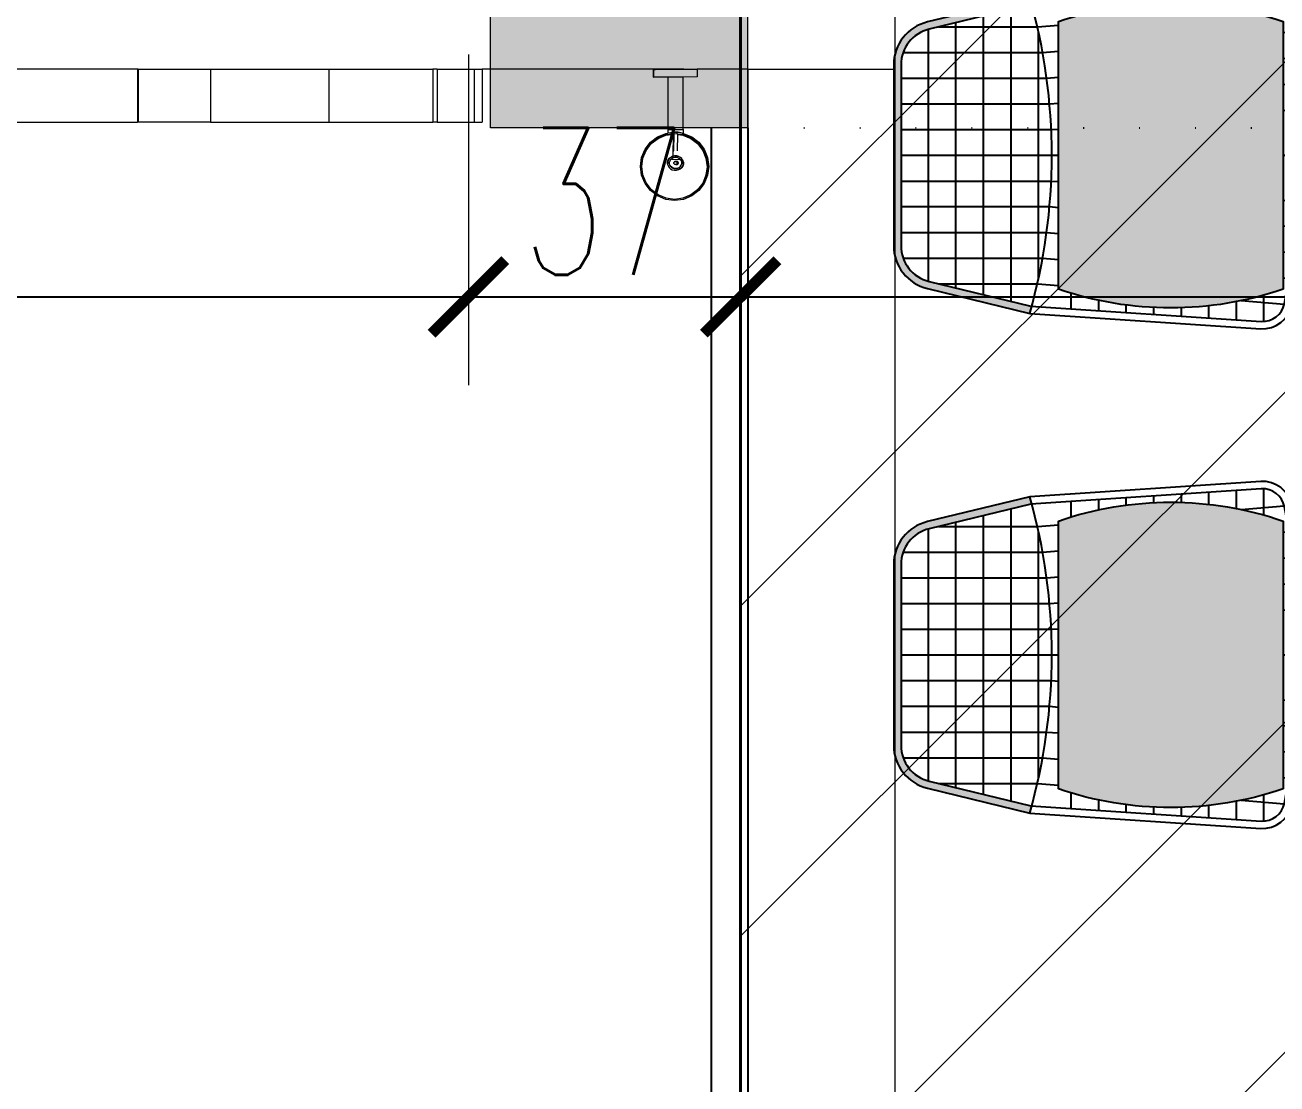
# Model space of a CAD drawing. Header units: millimetres. Extents: x 567392 to 582402, y 4512800 to 4518063.
# Drawn here: x 575556.3 to 575726.6, y 4513136.5 to 4513280.5 of the extents above; entities that cross this region are included whole.
import ezdxf

# ---------------------------------------------------------------- set-up
doc = ezdxf.new("R2010")
doc.units = ezdxf.units.MM
doc.linetypes.add('DOT', pattern=[0.25, 0, -0.25])
for name, color, linetype, lineweight in [('A-STRC-01', 2, 'Continuous', 40), ('a_8', 8, 'Continuous', 0), ('duvar', 7, 'Continuous', 35), ('estofado', 7, 'Continuous', 25), ('PENCERE', 140, 'Continuous', 25), ('tefriş', 251, 'Continuous', 13)]:
    doc.layers.add(name, color=color, linetype=linetype, lineweight=lineweight)
doc.layers.add('a_dim', color=1, linetype='Continuous')
doc.styles.add('OLCU', font='SIMPLEX.shx', dxfattribs={"width": 0.65})
doc.dimstyles.new('OLCU-İC', dxfattribs={"dimtxt": 20, "dimasz": 10, "dimexe": 12, "dimexo": 10, "dimgap": 3, "dimtad": 1, "dimdec": 0, "dimdsep": 46, "dimtxsty": 'OLCU', "dimblk": 'ARCHTICK', "dimcen": 2, "dimdle": 8, "dimclrd": 73, "dimclre": 1, "dimclrt": 1, "dimadec": 0, "dimazin": 0, "dimtfac": 1, "dimtdec": 0, "dimtix": 1, "dimtmove": 2, "dimatfit": 3, "dimldrblk": 'DOT', "dimfxl": 100, "dimfxlon": 1, "dimtvp": 1, "dimtolj": 1, "dimlwd": -1, "dimlwe": 0, "dimarcsym": 0})

# ---------------------------------------------------------------- blocks, each defined once
blk = doc.blocks.new('A$C4A613EE6')
for p, q in [((12420, 500), (12300, 500)), ((12420, 300), (12420, 500)), ((16239.9, 500), (12420, 500)), ((12420, 300), (13849.3, 300)), ((12420, 300), (12420, 230.8)), ((12519.4, 233.2), (12529, 240.5)), ((12520.6, 232), (12529.8, 239.1)), ((12520.8, 231.9), (12530.1, 239)), ((12521.3, 231.4), (12530.5, 238.5)), ((12529, 240.5), (12540.2, 245.2)), ((12529.8, 239.1), (12540.7, 243.6)), ((12530.1, 239), (12540.9, 243.4)), ((12530.5, 238.5), (12541.2, 242.9)), ((12540.2, 245.2), (12552.3, 246.8)), ((12540.7, 243.6), (12552.3, 245.1)), ((12540.9, 243.4), (12552.4, 245)), ((12541.2, 242.9), (12552.7, 244.4)), ((12552.3, 246.8), (12564.3, 245.2)), ((12552.3, 245.1), (12563.9, 243.6)), ((12552.4, 245), (12564, 243.4)), ((12552.7, 244.4), (12564.2, 242.9)), ((12563.9, 243.6), (12574.7, 239.1)), ((12564, 243.4), (12574.7, 239)), ((12564.2, 242.9), (12575, 238.5)), ((12564.3, 245.2), (12575.5, 240.5)), ((12574.7, 239.1), (12583.9, 232)), ((12574.7, 239), (12584, 231.9)), ((12575, 238.5), (12584.2, 231.4)), ((12575.5, 240.5), (12585.1, 233.2)), ((12420, 230.8), (12430.5, 230.8)), ((12420, 228.3), (12420, 230.8)), ((12420, 228.3), (12420, 228.3)), ((12420.5, 174.2), (12420, 228.3)), ((12420, 213), (12420, 228.3)), ((12430.5, 230.8), (12430.7, 209.8)), ((12507.4, 212.3), (12512, 223.5)), ((12509, 211.9), (12513.4, 222.7)), ((12509.3, 211.9), (12513.7, 222.6)), ((12509.8, 211.5), (12514.2, 222.2)), ((12512, 223.5), (12519.4, 233.2)), ((12513.4, 222.7), (12520.6, 232)), ((12513.7, 222.6), (12520.8, 231.9)), ((12514.2, 222.2), (12521.3, 231.4)), ((12583.9, 232), (12591.1, 222.7)), ((12584, 231.9), (12591.1, 222.6)), ((12584.2, 231.4), (12591.2, 222.2)), ((12585.1, 233.2), (12592.5, 223.5)), ((12591.1, 222.7), (12591.1, 222.6)), ((12591.1, 222.6), (12595.5, 211.9)), ((12591.2, 222.2), (12595.6, 211.7)), ((12592.5, 223.5), (12592.5, 223.5)), ((12592.5, 223.5), (12597.1, 212.3)), ((12420.3, 173.9), (12420, 213)), ((12420, 213), (12420, -61.6)), ((12430.7, 209.8), (12430.9, 209.8)), ((12430.7, 209.8), (12430.7, 209.7)), ((12430.7, 209.7), (12430.9, 209.7)), ((12430.7, 209.7), (12430.7, 207.2)), ((12430.7, 207.2), (12430.9, 207.2)), ((12430.7, 207.2), (12430.7, 207.1)), ((12430.7, 207.1), (12430.9, 207.1)), ((12430.7, 207.1), (12430.8, 195.6)), ((12502.3, 211.9), (12430.9, 211.9)), ((12430.9, 211.9), (12430.9, 209.8)), ((12430.9, 209.8), (12430.9, 209.7)), ((12430.9, 209.7), (12430.9, 207.2)), ((12430.9, 207.2), (12430.9, 207.1)), ((12430.9, 207.1), (12430.9, 195.6)), ((12502.3, 191.1), (12502.3, 211.9)), ((12502.3, 211.9), (12507.3, 211.9)), ((12505.9, 205.1), (12505.8, 203.3)), ((12506.2, 206.8), (12505.9, 205.1)), ((12506.2, 204.5), (12506.1, 203)), ((12506.6, 208.6), (12506.2, 206.8)), ((12506.2, 204.9), (12506.2, 204.5)), ((12506.2, 204.5), (12506.4, 204.5)), ((12506.3, 204.2), (12506.4, 204.5)), ((12507.1, 210.4), (12506.4, 204.5)), ((12507.1, 210.3), (12506.6, 208.6)), ((12507.1, 210.4), (12507.3, 211.9)), ((12507.1, 210.4), (12507.1, 210.3)), ((12507.3, 211.9), (12507.4, 212.3)), ((12507.4, 200.3), (12508, 204.4)), ((12508, 204.4), (12509, 211.9)), ((12508, 204.4), (12508.3, 204.4)), ((12508.3, 204.4), (12508.3, 204.6)), ((12508.3, 204.2), (12508.3, 204.4)), ((12508.3, 204.4), (12508.9, 204.4)), ((12508.4, 204.9), (12509.3, 211.9)), ((12508.8, 204.2), (12508.9, 204.4)), ((12508.9, 204.9), (12509.8, 211.5)), ((12508.9, 204.4), (12508.9, 204.6)), ((12508.9, 204.4), (12531, 204)), ((12538.6, 205), (12538.2, 203.1)), ((12538.7, 205.8), (12538.3, 203.7)), ((12538.5, 204.4), (12538.6, 205)), ((12538.8, 205.8), (12538.6, 205)), ((12540, 208.2), (12538.7, 205.8)), ((12540.1, 208.3), (12538.8, 205.8)), ((12541.7, 210.2), (12540, 208.2)), ((12541.8, 210.2), (12540.1, 208.3)), ((12540.7, 204.9), (12540.2, 202.8)), ((12541.4, 206.3), (12540.7, 204.9)), ((12541.7, 206.9), (12541.4, 206.3)), ((12541.5, 206.3), (12541.4, 206.3)), ((12541.5, 206.3), (12541.8, 206.9)), ((12543.3, 206.3), (12541.5, 206.3)), ((12541.8, 210.2), (12541.7, 210.2)), ((12543.1, 208.4), (12541.7, 206.9)), ((12543.9, 211.6), (12541.8, 210.2)), ((12541.8, 206.9), (12543.3, 208.5)), ((12544.7, 209.4), (12543.1, 208.4)), ((12543.3, 206.3), (12543.1, 196.4)), ((12543.3, 208.5), (12545.1, 209.5)), ((12544, 211.6), (12543.9, 211.6)), ((12546.4, 212.3), (12544, 211.6)), ((12545.1, 209.5), (12544.7, 209.4)), ((12544.8, 209.5), (12544.7, 209.4)), ((12546.5, 210), (12544.8, 209.5)), ((12545.1, 209.5), (12546.5, 210)), ((12546.1, 204.6), (12545.8, 204.1)), ((12545.8, 204), (12546.1, 204.5)), ((12546.5, 205), (12546.1, 204.6)), ((12546.1, 204.5), (12546.4, 204.9)), ((12546.7, 212.3), (12546.4, 212.3)), ((12546.4, 204.9), (12546.9, 205.2)), ((12546.7, 204.6), (12546.4, 204.3)), ((12546.7, 204.6), (12546.4, 204.3)), ((12546.4, 204.2), (12546.7, 204.5)), ((12546.5, 210), (12546.5, 210)), ((12546.6, 210), (12546.5, 210)), ((12547, 209.9), (12546.5, 210)), ((12546.5, 210), (12546.7, 210)), ((12546.9, 205.3), (12546.5, 205)), ((12546.7, 210.1), (12546.6, 210)), ((12546.7, 210), (12546.6, 210)), ((12546.7, 212.3), (12546.9, 212.4)), ((12548.9, 212.3), (12546.7, 212.3)), ((12546.9, 210), (12546.7, 210.1)), ((12547.1, 210), (12546.7, 210)), ((12546.7, 210), (12546.9, 210)), ((12547.1, 204.9), (12546.7, 204.6)), ((12547.1, 204.8), (12546.7, 204.6)), ((12546.7, 204.5), (12547.1, 204.7)), ((12546.9, 212.4), (12549.4, 212.3)), ((12548.7, 210), (12546.9, 210)), ((12547.4, 205.5), (12546.9, 205.3)), ((12546.9, 205.2), (12547.4, 205.3)), ((12547, 209.9), (12547.1, 210)), ((12548.5, 209.9), (12547, 209.9)), ((12547.1, 210), (12548.6, 210)), ((12547.5, 205), (12547.1, 204.8)), ((12547.1, 204.8), (12547.1, 204.9)), ((12547.1, 204.7), (12547.5, 204.8)), ((12548, 205.5), (12547.4, 205.5)), ((12547.4, 205.3), (12547.9, 205.3)), ((12547.9, 205), (12547.5, 204.9)), ((12547.5, 204.9), (12547.5, 205)), ((12547.5, 204.8), (12547.9, 204.8)), ((12547.9, 205.3), (12548.4, 205.1)), ((12547.9, 204.9), (12547.9, 205)), ((12548.3, 204.8), (12547.9, 204.9)), ((12547.9, 204.8), (12548.3, 204.7)), ((12548.5, 205.3), (12548, 205.5)), ((12548.4, 204.7), (12548.3, 204.8)), ((12548.3, 204.8), (12548.3, 204.8)), ((12548.3, 204.7), (12548.4, 204.6)), ((12548.4, 205.1), (12548.9, 204.8)), ((12548.4, 204.6), (12548.6, 204.4)), ((12550.4, 209.3), (12548.5, 209.9)), ((12548.9, 205), (12548.5, 205.3)), ((12550.5, 209.4), (12548.6, 210)), ((12548.6, 210), (12548.9, 210)), ((12548.6, 204.4), (12548.9, 204.1)), ((12548.9, 210), (12548.7, 210)), ((12551.4, 211.5), (12548.9, 212.3)), ((12550.6, 209.4), (12548.9, 210)), ((12549.3, 204.6), (12548.9, 205)), ((12548.9, 204.8), (12549.3, 204.4)), ((12549.5, 204.1), (12549.3, 204.6)), ((12549.3, 204.4), (12549.5, 203.9)), ((12549.4, 212.3), (12551.8, 211.5)), ((12552.2, 208.2), (12550.4, 209.3)), ((12552.3, 208.2), (12550.5, 209.4)), ((12552.4, 208.3), (12550.6, 209.4)), ((12553.6, 210), (12551.4, 211.5)), ((12551.8, 211.5), (12553.9, 210.1)), ((12553.6, 206.6), (12552.2, 208.2)), ((12553.7, 206.6), (12552.3, 208.2)), ((12553.8, 206.7), (12552.4, 208.3)), ((12555.4, 208), (12553.6, 210)), ((12554.6, 204.6), (12553.6, 206.6)), ((12554.7, 204.7), (12553.7, 206.6)), ((12554.8, 204.7), (12553.8, 206.7)), ((12554, 210), (12553.9, 210.1)), ((12554, 210), (12554, 210)), ((12554, 210), (12555.6, 208.1)), ((12555.2, 202.4), (12554.6, 204.6)), ((12555.2, 202.6), (12554.7, 204.7)), ((12554.8, 204.7), (12555.2, 202.6)), ((12555.2, 203), (12554.8, 204.7)), ((12556.7, 205.5), (12555.4, 208)), ((12555.6, 208.1), (12556.7, 205.6)), ((12555.7, 208), (12555.6, 208.1)), ((12555.7, 208), (12556.8, 205.5)), ((12556.7, 205.6), (12557, 204.3)), ((12557, 204.3), (12556.7, 205.5)), ((12556.8, 205.5), (12557.3, 203)), ((12595.5, 211.9), (12595.6, 211.7)), ((12595.6, 211.7), (12597.1, 200.3)), ((12597.1, 212.3), (12597.1, 212.3)), ((12597.1, 212.3), (12598.7, 200.3)), ((12430.8, 195.6), (12430.9, 195.6)), ((12430.8, 195.6), (12430.8, 195.5)), ((12430.8, 195.5), (12430.9, 195.5)), ((12430.8, 195.5), (12430.8, 193.4)), ((12430.8, 193.4), (12430.9, 193.4)), ((12430.8, 193.4), (12430.8, 193.3)), ((12430.8, 193.3), (12430.9, 193.3)), ((12430.8, 193.3), (12431, 172.1)), ((12430.9, 195.6), (12430.9, 195.5)), ((12430.9, 195.5), (12430.9, 193.4)), ((12430.9, 193.4), (12430.9, 193.3)), ((12430.9, 193.3), (12430.9, 191.1)), ((12430.9, 191.1), (12502.3, 191.1)), ((12502.3, 191.1), (12507, 191.1)), ((12505.8, 203.3), (12505.7, 201.5)), ((12505.7, 201.5), (12505.8, 199.7)), ((12505.8, 200.3), (12506.1, 202.7)), ((12506.6, 194.6), (12505.8, 200.3)), ((12505.8, 199.7), (12505.9, 198)), ((12505.9, 198), (12506.2, 196.2)), ((12506.1, 203), (12506.3, 204.2)), ((12506.1, 202.7), (12506.1, 203)), ((12506.2, 196.2), (12506.6, 194.6)), ((12506.6, 194.6), (12507, 191.1)), ((12507.4, 188.3), (12507, 191.1)), ((12507.6, 199.4), (12507.4, 200.3)), ((12512, 177.1), (12507.4, 188.3)), ((12507.6, 199.4), (12507.9, 199.4)), ((12507.6, 198.9), (12507.6, 199.4)), ((12507.9, 198.9), (12507.6, 198.9)), ((12509, 188.7), (12507.6, 198.9)), ((12507.9, 199.4), (12507.9, 199.5)), ((12507.9, 199.4), (12508.4, 199.4)), ((12507.9, 198.9), (12507.9, 199.4)), ((12509.3, 188.7), (12507.9, 198.9)), ((12508.4, 198.9), (12507.9, 198.9)), ((12508.4, 199.4), (12508.4, 199.5)), ((12508.4, 199.4), (12530.9, 199)), ((12508.4, 198.9), (12508.4, 199.4)), ((12509.8, 188.5), (12508.4, 198.9)), ((12538.3, 198.4), (12508.4, 198.9)), ((12513.4, 177.9), (12509, 188.7)), ((12513.7, 178), (12509.3, 188.7)), ((12514.2, 177.8), (12509.8, 188.5)), ((12530.9, 199), (12530.9, 199.1)), ((12531, 203.8), (12531, 204)), ((12538.3, 203.7), (12538.1, 203.1)), ((12538.1, 203.1), (12538.1, 200.2)), ((12538.1, 200.2), (12538.6, 198.4)), ((12538.2, 203.1), (12538.2, 200.3)), ((12538.2, 200.3), (12538.9, 197.6)), ((12538.3, 198.4), (12538.2, 199)), ((12538.3, 203.7), (12538.4, 204.1)), ((12538.5, 197.6), (12538.3, 198.4)), ((12538.6, 198.4), (12538.3, 198.4)), ((12539, 196.6), (12538.5, 197.6)), ((12538.6, 198.4), (12538.8, 197.5)), ((12538.8, 197.5), (12539, 197.2)), ((12538.9, 197.6), (12539, 197.5)), ((12539, 197.5), (12539, 197.2)), ((12539, 197.5), (12539.5, 196.4)), ((12539, 197.2), (12539, 196.6)), ((12539, 197.2), (12539.4, 196.4)), ((12539, 196.6), (12539, 196.5)), ((12539, 196.5), (12539, 196.4)), ((12539, 196.5), (12539, 196.5)), ((12539.1, 196.4), (12539, 196.5)), ((12539.4, 196.4), (12539, 196.5)), ((12539.1, 196.4), (12539, 196.4)), ((12539.6, 195.1), (12539.1, 196.4)), ((12539.4, 196.4), (12539.1, 196.4)), ((12539.4, 196.4), (12540.1, 195)), ((12539.5, 196.4), (12539.4, 196.4)), ((12539.6, 196.4), (12539.4, 196.4)), ((12539.4, 196.4), (12539.4, 196.4)), ((12539.5, 196.4), (12539.6, 196.4)), ((12539.6, 196.4), (12540.2, 195.1)), ((12539.7, 195), (12539.6, 195.1)), ((12541.3, 193.1), (12539.7, 195)), ((12540.1, 195), (12541.9, 193)), ((12540.2, 202.8), (12540.3, 200.6)), ((12540.2, 195.1), (12542, 193.1)), ((12540.3, 200.6), (12540.8, 198.4)), ((12540.8, 198.4), (12541.8, 196.4)), ((12541.4, 193.1), (12541.3, 193.1)), ((12543.4, 191.7), (12541.4, 193.1)), ((12541.4, 193), (12541.4, 193.1)), ((12543.5, 191.6), (12541.4, 193)), ((12541.8, 196.4), (12541.9, 196.4)), ((12543.1, 196.4), (12541.9, 196.4)), ((12541.9, 196.4), (12541.9, 196.3)), ((12543.1, 196.3), (12541.9, 196.3)), ((12541.9, 196.3), (12543.3, 194.8)), ((12541.9, 193), (12544.1, 191.6)), ((12542, 193.1), (12544.2, 191.6)), ((12543.1, 196.4), (12543.1, 196.3)), ((12543.3, 194.8), (12545, 193.7)), ((12545.8, 190.9), (12543.4, 191.7)), ((12545.9, 190.8), (12543.5, 191.6)), ((12544.1, 191.6), (12546.3, 190.9)), ((12544.2, 191.6), (12546.5, 190.9)), ((12545, 193.7), (12546.8, 193.1)), ((12545.8, 204.1), (12545.6, 203.6)), ((12545.6, 203.6), (12545.6, 203)), ((12545.6, 201.3), (12545.6, 203)), ((12545.6, 203), (12545.7, 202.4)), ((12545.7, 202.2), (12545.6, 201.9)), ((12545.6, 201.9), (12545.6, 201.3)), ((12545.6, 201.3), (12545.7, 200.8)), ((12545.7, 203.4), (12545.8, 204)), ((12545.7, 202.8), (12545.7, 203.4)), ((12545.8, 202.4), (12545.7, 202.8)), ((12545.7, 202.4), (12545.7, 202.8)), ((12545.7, 202.4), (12545.7, 202.3)), ((12545.7, 202.2), (12545.7, 202.4)), ((12545.8, 202.4), (12545.7, 202.3)), ((12545.7, 202.3), (12545.8, 202.2)), ((12545.7, 202.3), (12545.7, 202.2)), ((12545.7, 201.8), (12545.7, 202.2)), ((12545.7, 201.8), (12545.8, 202.2)), ((12545.7, 201.2), (12545.7, 201.8)), ((12545.9, 200.7), (12545.7, 201.2)), ((12545.7, 200.8), (12546, 200.3)), ((12546.1, 203), (12545.8, 202.5)), ((12545.8, 202.4), (12546.1, 202.9)), ((12545.8, 202.5), (12545.8, 202.4)), ((12545.8, 202.3), (12545.8, 202.4)), ((12545.8, 202.3), (12545.8, 202.4)), ((12545.8, 202.2), (12545.8, 202.3)), ((12546.3, 190.9), (12545.8, 190.9)), ((12546.1, 200.2), (12545.9, 200.7)), ((12546.6, 190.8), (12545.9, 190.8)), ((12546.1, 203.3), (12546, 203)), ((12546, 203), (12546.1, 203)), ((12546, 200.3), (12546.3, 199.8)), ((12546.1, 203.5), (12546.1, 203.5)), ((12546.1, 203.5), (12546.1, 203.3)), ((12546.1, 202.9), (12546.5, 203.3)), ((12546.1, 203), (12546.1, 202.9)), ((12546.5, 199.7), (12546.1, 200.2)), ((12546.3, 199.8), (12546.7, 199.5)), ((12546.5, 190.9), (12546.3, 190.9)), ((12546.3, 190.9), (12546.6, 190.8)), ((12546.9, 203.7), (12546.5, 203.4)), ((12546.5, 203.3), (12546.9, 203.6)), ((12546.5, 203.4), (12546.5, 203.4)), ((12546.9, 199.5), (12546.5, 199.7)), ((12546.5, 190.9), (12546.7, 190.8)), ((12548.5, 190.7), (12546.6, 190.8)), ((12546.7, 199.5), (12546.9, 199.5)), ((12546.7, 190.8), (12548.6, 190.8)), ((12548.2, 193.1), (12546.8, 193.1)), ((12546.8, 193.1), (12546.9, 193.1)), ((12547.5, 203.8), (12546.9, 203.7)), ((12546.9, 203.6), (12547.4, 203.7)), ((12547, 199.4), (12546.9, 199.5)), ((12546.9, 193.1), (12548.9, 193)), ((12547.5, 199.3), (12547, 199.4)), ((12547.4, 203.7), (12547.9, 203.7)), ((12548, 203.8), (12547.5, 203.8)), ((12548, 199.3), (12547.5, 199.3)), ((12547.9, 203.7), (12548.4, 203.6)), ((12548.4, 203.7), (12548, 203.8)), ((12548.5, 199.4), (12548, 199.3)), ((12550.2, 193.7), (12548.2, 193.1)), ((12548.4, 203.6), (12548.9, 203.3)), ((12549, 199.7), (12548.5, 199.4)), ((12548.6, 190.8), (12548.5, 190.7)), ((12548.5, 190.7), (12549.1, 190.7)), ((12548.6, 190.8), (12549.2, 190.8)), ((12549.1, 203.9), (12548.9, 204.3)), ((12548.9, 204.1), (12549.1, 203.8)), ((12548.9, 203.4), (12548.9, 203.4)), ((12549.1, 203.1), (12548.9, 203.4)), ((12548.9, 203.3), (12549.1, 203)), ((12548.9, 193), (12550.7, 193.5)), ((12549.3, 200.1), (12549, 199.7)), ((12549.1, 203.9), (12549.1, 203.9)), ((12549.1, 203.8), (12549.1, 203.9)), ((12549.1, 203.8), (12549.1, 203.7)), ((12549.2, 203.4), (12549.1, 203.7)), ((12549.1, 203.7), (12549.1, 203.7)), ((12549.1, 203.1), (12549.2, 203.4)), ((12549.1, 203), (12549.2, 203.1)), ((12549.2, 203.1), (12549.1, 203.1)), ((12549.1, 203), (12549.2, 202.9)), ((12549.2, 190.8), (12549.1, 190.7)), ((12549.2, 203.4), (12549.2, 203.4)), ((12549.2, 203.4), (12549.2, 203.3)), ((12549.2, 203.3), (12549.2, 203)), ((12549.2, 203), (12549.2, 203.1)), ((12549.2, 203), (12549.2, 202.9)), ((12549.3, 202.9), (12549.2, 203)), ((12549.3, 202.8), (12549.2, 202.9)), ((12549.2, 190.8), (12551.5, 191.4)), ((12549.5, 202.5), (12549.3, 202.9)), ((12549.3, 202.8), (12549.5, 202.5)), ((12549.6, 200.6), (12549.3, 200.1)), ((12549.5, 203.9), (12549.5, 204.1)), ((12549.5, 203.9), (12549.6, 203.5)), ((12549.5, 202.5), (12549.6, 202.9)), ((12549.5, 202.4), (12549.5, 202.5)), ((12549.5, 202.5), (12549.5, 202.5)), ((12549.6, 202.3), (12549.5, 202.4)), ((12549.6, 202.9), (12549.6, 203.5)), ((12549.6, 203.5), (12549.7, 203.3)), ((12549.6, 202.5), (12549.6, 203.5)), ((12549.7, 202.7), (12549.6, 202.5)), ((12549.6, 202.5), (12549.6, 202.2)), ((12549.6, 202), (12549.6, 202.5)), ((12549.6, 202.3), (12549.6, 202.2)), ((12549.6, 202.2), (12549.6, 202)), ((12549.6, 202), (12549.7, 201.8)), ((12549.7, 201.2), (12549.6, 200.6)), ((12549.7, 203.3), (12549.7, 202.7)), ((12549.7, 201.8), (12549.7, 202.7)), ((12549.7, 201.8), (12549.7, 201.2)), ((12551.9, 194.7), (12550.2, 193.7)), ((12550.7, 193.6), (12552.3, 194.6)), ((12550.7, 193.6), (12550.8, 193.6)), ((12550.7, 193.5), (12550.7, 193.6)), ((12550.8, 193.6), (12552.3, 194.6)), ((12551.6, 191.5), (12551.5, 191.4)), ((12551.6, 191.5), (12553.8, 192.8)), ((12553.4, 196.3), (12551.9, 194.7)), ((12552.3, 194.6), (12553.7, 196.1)), ((12552.4, 194.6), (12552.3, 194.6)), ((12552.4, 194.6), (12553.8, 196.2)), ((12552.5, 194.7), (12552.4, 194.6)), ((12552.5, 194.7), (12553.9, 196.2)), ((12554.5, 198.2), (12553.4, 196.3)), ((12553.7, 196.1), (12554.7, 198.1)), ((12553.8, 196.2), (12554.8, 198.1)), ((12553.8, 192.8), (12555.6, 194.8)), ((12553.9, 196.2), (12554.9, 198.2)), ((12555.1, 200.4), (12554.5, 198.2)), ((12554.7, 198.1), (12555.2, 200.2)), ((12554.8, 198.1), (12555.3, 200.3)), ((12554.9, 198.2), (12555.4, 200.3)), ((12555.2, 201.3), (12555.1, 200.4)), ((12555.2, 203), (12555.3, 202.5)), ((12555.3, 202.5), (12555.2, 203)), ((12555.2, 202.6), (12555.2, 202.6)), ((12555.2, 202.5), (12555.2, 202.6)), ((12555.3, 201.2), (12555.2, 202.5)), ((12555.2, 202.5), (12555.2, 201.3)), ((12555.2, 201.3), (12555.2, 202.4)), ((12555.2, 200.2), (12555.2, 201.3)), ((12555.3, 201.2), (12555.2, 200.3)), ((12555.2, 200.3), (12555.2, 200.2)), ((12555.4, 200.3), (12555.3, 202.5)), ((12555.3, 202.5), (12555.3, 202.5)), ((12555.3, 202.5), (12555.3, 201.2)), ((12555.3, 200.3), (12555.3, 201.2)), ((12555.6, 194.8), (12556.8, 197.2)), ((12556.8, 197.2), (12557.4, 200)), ((12557.3, 203), (12557, 204.3)), ((12557.4, 202.8), (12557.3, 203)), ((12557.4, 200), (12557.4, 202.8)), ((12557.4, 202.8), (12557.4, 202.8)), ((12595.5, 188.7), (12591.1, 177.9)), ((12597.1, 188.3), (12592.5, 177.2)), ((12597.1, 200.3), (12595.5, 188.7)), ((12598.7, 200.3), (12597.1, 188.3)), ((12598.7, 200.3), (12598.7, 200.3)), ((12420.5, 174.2), (12420.3, 173.9)), ((12420.3, 173.9), (12420.5, 173.9)), ((12420.3, 171.7), (12420.3, 173.9)), ((12420.3, 171.7), (12420.5, 172)), ((12430.8, 171.8), (12420.3, 171.7)), ((12420.5, 173.9), (12420.5, 174.2)), ((12420.5, 172), (12420.5, 173.9)), ((12431, 172.1), (12420.5, 172)), ((12430.8, 171.8), (12431, 172.1)), ((12519.4, 167.5), (12512, 177.1)), ((12520.6, 168.6), (12513.4, 177.9)), ((12520.8, 168.7), (12513.7, 178)), ((12521.3, 168.6), (12514.2, 177.8)), ((12591.1, 177.9), (12584, 168.7)), ((12592.5, 177.1), (12585.1, 167.6)), ((12592.5, 177.2), (12592.5, 177.1)), ((12529, 160.1), (12519.4, 167.5)), ((12529.8, 161.5), (12520.6, 168.6)), ((12530.1, 161.6), (12520.8, 168.7)), ((12530.5, 161.5), (12521.3, 168.6)), ((12540.2, 155.5), (12529, 160.1)), ((12540.7, 157), (12529.8, 161.5)), ((12540.9, 157.2), (12530.1, 161.6)), ((12541, 157.1), (12530.5, 161.5)), ((12552.3, 153.9), (12540.2, 155.5)), ((12552.3, 155.5), (12540.7, 157)), ((12541, 157.1), (12540.9, 157.2)), ((12552.4, 155.6), (12541, 157.1)), ((12541.2, 157.1), (12541, 157.1)), ((12552.6, 155.6), (12541.2, 157.1)), ((12552.6, 155.6), (12552.3, 155.5)), ((12564.3, 155.5), (12552.3, 153.9)), ((12564, 157.2), (12552.4, 155.6)), ((12563.9, 157), (12552.6, 155.6)), ((12574.7, 161.5), (12563.9, 157)), ((12574.7, 161.6), (12564, 157.2)), ((12575.5, 160.1), (12564.3, 155.5)), ((12584, 168.7), (12574.7, 161.6)), ((12583.9, 168.6), (12574.7, 161.5)), ((12575.6, 160.2), (12575.5, 160.1)), ((12585.1, 167.5), (12575.6, 160.2)), ((12584, 168.7), (12583.9, 168.6)), ((12585.1, 167.6), (12585.1, 167.5)), ((12420, -61.6), (12492.2, -61.6)), ((12420, -72.2), (12420, -61.6)), ((12492.2, -72.2), (12492.2, -61.6)), ((12420, -72.2), (12492.2, -72.2)), ((12420, -122.8), (12420, -72.2)), ((12492.2, -122.8), (12492.2, -72.2)), ((12420, -122.8), (12420, -128.7)), ((12420, -122.8), (12492.2, -122.8)), ((12420, -128.7), (12492.2, -128.7)), ((12420, -270.1), (12420, -128.7)), ((12492.2, -122.8), (12492.2, -128.7)), ((12492.2, -270.1), (12492.2, -128.7)), ((12420, -270.1), (12492.2, -270.1)), ((12420, -430.9), (12420, -270.1)), ((12492.2, -430.9), (12492.2, -270.1)), ((12420, -430.9), (12492.2, -430.9)), ((12420, -529.1), (12420, -430.9)), ((12492.2, -430.9), (12492.2, -529.1)), ((12420, -529.1), (12420, -530)), ((12420, -529.1), (12492.2, -529.1)), ((12420, -530), (12492.2, -530)), ((12420, -530), (12420, -813.7)), ((12492.2, -529.1), (12492.2, -530)), ((12492.2, -813.7), (12492.2, -530))]:
    blk.add_line(p, q)
blk = doc.blocks.new('_ArchTick')
at = {"const_width": 0.15}
blk.add_lwpolyline([(-0.5, -0.5), (0.5, 0.5)], dxfattribs=at)
blk = doc.blocks.new('*D83')
at = {"layer": 'a_dim', "color": 1, "lineweight": 0, "transparency": 16777216}
for p, q in [((575238.65, 4513276.52), (575238.65, 4513231.53)), ((575616.65, 4513276.52), (575616.65, 4513231.53))]:
    blk.add_line(p, q, dxfattribs=at)
at = {"layer": 'a_dim', "color": 73, "transparency": 16777216}
blk.add_line((575230.65, 4513243.53), (575624.65, 4513243.53), dxfattribs=at)
at = {"layer": 'Defpoints', "color": 0, "transparency": 16777216}
for p in [(575238.65, 4513286.52), (575616.65, 4513286.52), (575616.65, 4513243.53)]:
    blk.add_point(p, dxfattribs=at)
at = {"layer": 'a_dim', "color": 73, "transparency": 16777216, "xscale": 10, "yscale": 10, "zscale": 10, "rotation": 180}
blk.add_blockref('_ArchTick', (575238.65, 4513243.53), dxfattribs=at)
at = {"layer": 'a_dim', "color": 73, "transparency": 16777216, "xscale": 10, "yscale": 10, "zscale": 10}
blk.add_blockref('_ArchTick', (575616.65, 4513243.53), dxfattribs=at)
at = {"layer": 'a_dim', "color": 3, "transparency": 16777216, "insert": (575427.65, 4513256.53), "char_height": 20, "attachment_point": 5, "style": 'OLCU'}
blk.add_mtext('\\A1;378', dxfattribs=at)
blk = doc.blocks.new('_Dot')
at = {"color": 0, "linetype": 'ByBlock', "lineweight": -2}
blk.add_line((-0.5, 0), (-1, 0), dxfattribs=at)
at = {"color": 0, "linetype": 'ByBlock', "const_width": 0.5}
blk.add_lwpolyline([(-0.25, 0, 1), (0.25, 0, 1)], format="xyb", close=True, dxfattribs=at)
blk = doc.blocks.new('*D84')
at = {"layer": 'a_dim', "color": 1, "lineweight": 0, "transparency": 16777216}
for p, q in [((575616.65, 4513276.52), (575616.65, 4513231.53)), ((575653.65, 4513276.52), (575653.65, 4513231.53))]:
    blk.add_line(p, q, dxfattribs=at)
at = {"layer": 'a_dim', "color": 73, "transparency": 16777216}
blk.add_line((575608.65, 4513243.53), (575661.65, 4513243.53), dxfattribs=at)
at = {"layer": 'Defpoints', "color": 0, "transparency": 16777216}
for p in [(575616.65, 4513286.52), (575653.65, 4513286.52), (575653.65, 4513243.53)]:
    blk.add_point(p, dxfattribs=at)
at = {"layer": 'a_dim', "color": 73, "transparency": 16777216, "xscale": 10, "yscale": 10, "zscale": 10, "rotation": 180}
blk.add_blockref('_ArchTick', (575616.65, 4513243.53), dxfattribs=at)
at = {"layer": 'a_dim', "color": 73, "transparency": 16777216, "xscale": 10, "yscale": 10, "zscale": 10}
blk.add_blockref('_ArchTick', (575653.65, 4513243.53), dxfattribs=at)
at = {"layer": 'a_dim', "color": 3, "transparency": 16777216, "insert": (575635.15, 4513256.53), "char_height": 20, "attachment_point": 5, "style": 'OLCU'}
blk.add_mtext('\\A1;37', dxfattribs=at)
blk = doc.blocks.new('*D85')
at = {"layer": 'a_dim', "color": 1, "lineweight": 0, "transparency": 16777216}
for p, q in [((575653.65, 4513276.52), (575653.65, 4513231.53)), ((576029.65, 4513276.52), (576029.65, 4513231.53))]:
    blk.add_line(p, q, dxfattribs=at)
at = {"layer": 'a_dim', "color": 73, "transparency": 16777216}
blk.add_line((575645.65, 4513243.53), (576037.65, 4513243.53), dxfattribs=at)
at = {"layer": 'Defpoints', "color": 0, "transparency": 16777216}
for p in [(575653.65, 4513286.52), (576029.65, 4513286.52), (576029.65, 4513243.53)]:
    blk.add_point(p, dxfattribs=at)
at = {"layer": 'a_dim', "color": 73, "transparency": 16777216, "xscale": 10, "yscale": 10, "zscale": 10, "rotation": 180}
blk.add_blockref('_ArchTick', (575653.65, 4513243.53), dxfattribs=at)
at = {"layer": 'a_dim', "color": 73, "transparency": 16777216, "xscale": 10, "yscale": 10, "zscale": 10}
blk.add_blockref('_ArchTick', (576029.65, 4513243.53), dxfattribs=at)
at = {"layer": 'a_dim', "color": 3, "transparency": 16777216, "insert": (575841.65, 4513256.53), "char_height": 20, "attachment_point": 5, "style": 'OLCU'}
blk.add_mtext('\\A1;376', dxfattribs=at)
blk = doc.blocks.new('Banqueta Banc May')
at = {"layer": 'estofado'}
h = blk.add_hatch(color=256, dxfattribs=at)
h.set_gradient(color1=(203, 207, 210), one_color=1, tint=1, name='CYLINDER')
h.paths.add_polyline_path([(0.123, -0.01, -0.345989), (0.1716, -0.0482), (0.2052, -0.1866), (0.2053, -0.1878, 0.00324), (0.2152, -0.185), (0.1813, -0.0458, 0.345989), (0.123, 0), (-0.123, 0, 0.345989), (-0.1813, -0.0458), (-0.2152, -0.185, 0.00324), (-0.2053, -0.1878), (-0.2052, -0.1866), (-0.1716, -0.0482, -0.345989), (-0.123, -0.01)])
h = blk.add_hatch(color=256, dxfattribs=at)
h.set_gradient(color1=(203, 207, 210), one_color=1, tint=1, name='CYLINDER')
h.paths.add_polyline_path([(0.123, -0.01, -0.345989), (0.1716, -0.0482), (0.2052, -0.1866), (0.2053, -0.1878, 0.00324), (0.2152, -0.185), (0.1813, -0.0458, 0.345989), (0.123, 0), (-0.123, 0, 0.345989), (-0.1813, -0.0458), (-0.2152, -0.185, 0.00324), (-0.2053, -0.1878), (-0.2052, -0.1866), (-0.1716, -0.0482, -0.345989), (-0.123, -0.01)])
h = blk.add_hatch(color=256, dxfattribs=at)
h.set_gradient(color1=(225, 227, 229), one_color=1, tint=1, name='CURVED')
h.paths.add_polyline_path([(0.1821, -0.5295, 0.167263), (0.1821, -0.2239), (-0.1821, -0.2239, 0.167263), (-0.1821, -0.5295)])
for p, q in [((-0.1398, -0.0129), (-0.1398, -0.2025)), ((-0.1049, -0.01), (-0.1049, -0.208)), ((-0.0699, -0.01), (-0.0699, -0.2119)), ((-0.035, -0.01), (-0.035, -0.215)), ((0, -0.01), (0, -0.215)), ((0.035, -0.01), (0.035, -0.215)), ((0.0699, -0.01), (0.0699, -0.2119)), ((0.1049, -0.01), (0.1049, -0.208)), ((0.1398, -0.0129), (0.1398, -0.2025)), ((-0.1714, -0.0473), (0.1714, -0.0473)), ((-0.1748, -0.0611), (-0.1748, -0.1954)), ((0.1748, -0.0611), (0.1748, -0.1954)), ((-0.1805, -0.0847), (0.1805, -0.0847)), ((-0.1896, -0.1222), (0.1896, -0.1222)), ((-0.1987, -0.1596), (0.1987, -0.1596)), ((-0.1748, -0.1954), (-0.1771, -0.2239)), ((-0.1673, -0.197), (0.1673, -0.197)), ((-0.1398, -0.2025), (-0.1416, -0.2239)), ((0.1398, -0.2025), (0.1416, -0.2239)), ((0.1748, -0.1954), (0.1771, -0.2239)), ((-0.1049, -0.208), (-0.1062, -0.2239)), ((-0.0699, -0.2119), (-0.0709, -0.2239)), ((-0.035, -0.215), (-0.0357, -0.2239)), ((0, -0.215), (0, -0.2239)), ((0.035, -0.215), (0.0357, -0.2239)), ((0.0699, -0.2119), (0.0709, -0.2239)), ((0.1049, -0.208), (0.1062, -0.2239)), ((-0.2089, -0.2414), (-0.1877, -0.2414)), ((0.1877, -0.2414), (0.2089, -0.2414)), ((-0.2114, -0.2789), (-0.1973, -0.2789)), ((0.1973, -0.2789), (0.2114, -0.2789)), ((-0.2138, -0.3163), (-0.2037, -0.3163)), ((0.2037, -0.3163), (0.2138, -0.3163)), ((-0.2163, -0.3537), (-0.2071, -0.3537)), ((0.2071, -0.3537), (0.2163, -0.3537)), ((-0.2188, -0.3912), (-0.2074, -0.3912)), ((0.2074, -0.3912), (0.2188, -0.3912)), ((-0.2213, -0.4286), (-0.2048, -0.4286)), ((0.2048, -0.4286), (0.2213, -0.4286)), ((-0.2238, -0.466), (-0.1991, -0.466)), ((-0.1977, -0.4725), (-0.2026, -0.5311)), ((0.1977, -0.4725), (0.2026, -0.5311)), ((0.1991, -0.466), (0.2238, -0.466)), ((-0.226, -0.5034), (-0.1902, -0.5034)), ((0.1902, -0.5034), (0.226, -0.5034)), ((-0.1669, -0.5295), (-0.1676, -0.5371)), ((-0.1411, -0.5409), (0.1411, -0.5409)), ((-0.1315, -0.5295), (-0.1326, -0.5419)), ((-0.0962, -0.5295), (-0.0976, -0.5456)), ((-0.061, -0.5295), (-0.0626, -0.5482)), ((0, -0.5295), (0, -0.55)), ((0.061, -0.5295), (0.0626, -0.5482)), ((0.0962, -0.5295), (0.0976, -0.5456)), ((0.1315, -0.5295), (0.1326, -0.5419)), ((0.1669, -0.5295), (0.1676, -0.5371))]:
    blk.add_line(p, q, dxfattribs=at)
for points in [[(0.236, -0.4991), (0.2152, -0.185), (0.1813, -0.0458, 0.345989), (0.123, 0), (-0.123, 0, 0.345989), (-0.1813, -0.0458), (-0.2152, -0.185), (-0.236, -0.4991, 0.379693), (-0.2034, -0.5411, 0.092971), (0.2034, -0.5411, 0.379693)], [(0.226, -0.4998), (0.2052, -0.1866), (0.1716, -0.0482, 0.345989), (0.123, -0.01), (-0.123, -0.01, 0.345989), (-0.1716, -0.0482), (-0.2052, -0.1866), (-0.226, -0.4998, 0.379693), (-0.2016, -0.5313, 0.092971), (0.2016, -0.5313, 0.379693)], [(-0.1821, -0.5295, -0.167263), (-0.1821, -0.2239), (0.1821, -0.2239, -0.167263), (0.1821, -0.5295)]]:
    blk.add_lwpolyline(points, format="xyb", close=True, dxfattribs=at)
blk.add_arc((0, 0.5729), 0.7879, 254.1516, 285.8484, dxfattribs=at)

msp = doc.modelspace()

# ---------------------------------------------------------------- hatches: boundary and pattern name
at = {"layer": 'a_8'}
h = msp.add_hatch(dxfattribs=at)
h.set_pattern_fill('ANSI31', color=256, scale=10, angle=-63.73146)
h.set_pattern_definition([(45, (575366.675, 4512555.28), (-22.45064, 22.45064), [])])
h.paths.add_polyline_path([(575653.65, 4512976.516), (576891.65, 4512976.516), (576891.65, 4513286.52), (575653.65, 4513286.52)])
at = {"layer": 'duvar'}
h = msp.add_hatch(color=251, dxfattribs=at)
h.dxf.hatch_style = 1
h.paths.add_polyline_path([(575654.65, 4513910.52), (575619.65, 4513910.52), (575619.65, 4513830.52), (575654.65, 4513830.52)])
h.paths.add_polyline_path([(575654.65, 4513326.52), (575619.65, 4513326.52), (575619.65, 4513266.52), (575654.65, 4513266.52)])
h.paths.add_polyline_path([(575654.65, 4514642.52), (575619.65, 4514642.52), (575619.65, 4514575.52), (575654.65, 4514575.52)])

# ---------------------------------------------------------------- linework, layer by layer
at = {"linetype": 'DOT', "ltscale": 30}
msp.add_line((575654.65, 4513266.52), (576873.218, 4513266.52), dxfattribs=at)
at = {"layer": 'A-STRC-01'}
msp.add_lwpolyline([(575653.65, 4513286.52), (575653.65, 4512976.516), (576891.65, 4512976.516), (576891.65, 4513286.52)], dxfattribs=at)
at = {"layer": 'PENCERE'}
for p, q in [((575649.65, 4513266.52), (575649.65, 4512956.52)), ((575654.65, 4513266.52), (575654.65, 4512961.52))]:
    msp.add_line(p, q, dxfattribs=at)
at = {"layer": 'tefriş'}
for p, q in [((575619.65, 4513266.52), (575619.65, 4513326.52)), ((575654.65, 4513266.52), (575654.65, 4513326.52)), ((575654.65, 4513266.52), (575619.65, 4513266.52))]:
    msp.add_line(p, q, dxfattribs=at)

# ---------------------------------------------------------------- block references
at = {"layer": 'a_8', "xscale": 0.09999999999999998, "yscale": 0.09999999999999998, "zscale": 0.09999999999999998, "rotation": 270}
msp.add_blockref('A$C4A613EE6', (575624.65, 4514516.52), dxfattribs=at)
at = {"layer": 'estofado', "xscale": 100, "yscale": 100, "zscale": 100, "rotation": 89.99999999999999}
for p in [(575674.47, 4513262.803), (575674.47, 4513194.838)]:
    msp.add_blockref('Banqueta Banc May', p, dxfattribs=at)

# ---------------------------------------------------------------- dimensions: what is measured, and where the dimension line sits
at = {"layer": 'a_dim'}
for base, p1, p2, picture, middle in [((575616.65, 4513243.525), (575238.65, 4513286.52), (575616.65, 4513286.52), '*D83', (575427.65, 4513256.525)), ((575653.65, 4513243.525), (575616.65, 4513286.52), (575653.65, 4513286.52), '*D84', (575635.15, 4513256.525)), ((576029.65, 4513243.525), (575653.65, 4513286.52), (576029.65, 4513286.52), '*D85', (575841.65, 4513256.525))]:
    dim = msp.add_linear_dim(base=base, p1=p1, p2=p2, dimstyle='OLCU-İC', override={"dimclrt": 3}, dxfattribs=at)
    dim.commit()
    dim.dimension.update_dxf_attribs({"geometry": picture, "text_midpoint": middle})

doc.saveas('drawing.dxf')
